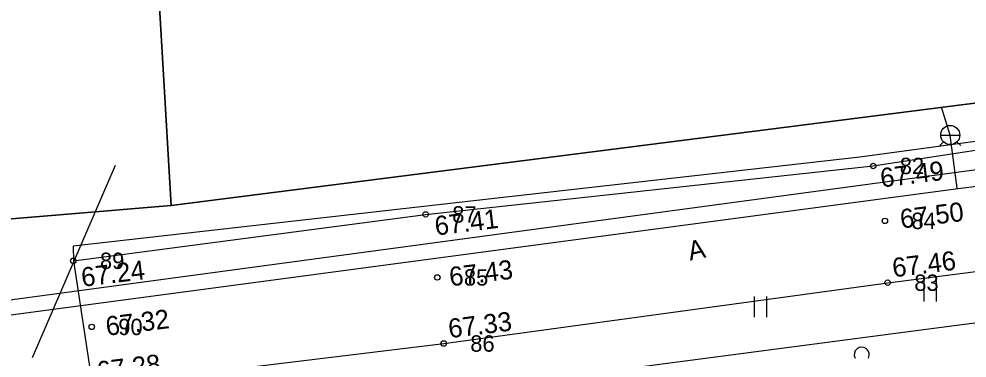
# Model space of a CAD drawing. Extents: x 641700 to 642092, y 6457041 to 6457228.
# Drawn here: x 641912.64 to 641947.41, y 6457157.08 to 6457169.51 of the extents above; entities that cross this region are included whole.
import ezdxf

# ---------------------------------------------------------------- set-up
doc = ezdxf.new("R2010")
doc.units = 0
for name, color, linetype in [('HALJASTUS', 7, 'Continuous'), ('KORGUS-EH2000', 7, 'Continuous'), ('KTRASS', 7, 'Continuous'), ('MOOTNR', 7, 'Continuous'), ('MOOTPIIR', 7, 'Continuous'), ('MPKAABEL', 7, 'Continuous'), ('PIIR', 7, 'Continuous'), ('PUU', 7, 'Continuous'), ('SITRASS', 7, 'Continuous'), ('TEE', 7, 'Continuous'), ('VKAEV', 7, 'Continuous'), ('VTRASS', 7, 'Continuous')]:
    doc.layers.add(name, color=color, linetype=linetype)

msp = doc.modelspace()

# ---------------------------------------------------------------- linework, layer by layer
at = {"layer": 'HALJASTUS'}
for p, q in [((641945.816, 6457159.914), (641945.816, 6457159.153)), ((641946.271, 6457159.914), (641946.271, 6457159.153)), ((641939.603, 6457159.346), (641939.603, 6457158.585)), ((641940.058, 6457159.346), (641940.058, 6457158.585))]:
    msp.add_line(p, q, dxfattribs=at)
at = {"layer": 'KORGUS-EH2000'}
for centre in [(641943.965, 6457164.126), (641927.553, 6457162.35), (641944.393, 6457162.113), (641914.634, 6457160.648), (641927.981, 6457160.04), (641944.497, 6457159.846), (641915.307, 6457158.226), (641928.214, 6457157.617)]:
    msp.add_circle(centre, 0.1, dxfattribs=at)
at = {"layer": 'KTRASS'}
msp.add_line((641911.936, 6457159.169), (641957.399, 6457165.296), dxfattribs=at)
at = {"layer": 'MOOTPIIR'}
msp.add_lwpolyline([(641983.648, 6457109.996), (641976.569, 6457159.608), (641978.236, 6457160.469), (641977.46, 6457164.074), (641977.563, 6457166.306), (641976.876, 6457168.548), (641976.271, 6457168.897), (641943.475, 6457164.447), (641914.622, 6457161.191), (641914.634, 6457160.648), (641915.331, 6457156.058), (641915.909, 6457145.613), (641919.181, 6457142.944), (641914.802, 6457138.691), (641917.975, 6457136.568), (641924.322, 6457132.551), (641930.295, 6457128.399)], dxfattribs=at)
at = {"layer": 'MPKAABEL'}
msp.add_lwpolyline([(641914.825, 6457153.953), (641924.63, 6457155.14), (641934.19, 6457156.6), (641945.91, 6457158.14), (641959.41, 6457159.9), (641971.8, 6457161.69), (641976.19, 6457162.4), (641976.288, 6457160.968)], dxfattribs=at)
at = {"layer": 'PIIR'}
for points in [[(641918.22, 6457162.67), (641916.39, 6457193.92), (641938.97, 6457228.1), (641959.49, 6457225.88), (641955.08, 6457167.37)], [(641918.22, 6457162.67), (641898.02, 6457160.99), (641877.95, 6457197.21), (641900.12, 6457195.13), (641916.39, 6457193.92)], [(641898.02, 6457160.99), (641918.22, 6457162.67), (641955.08, 6457167.37), (641995.88, 6457172.58), (642034.99, 6457175.34), (642062.73, 6457171.73), (642084.59, 6457168.84), (642092.44, 6457172.27), (642080.22, 6457154.84), (642079.72, 6457158.56), (642023.75, 6457167.16), (641975.94, 6457160.39), (641923.72, 6457153.02), (641918.76, 6457152.32), (641908.1, 6457150.81)]]:
    msp.add_lwpolyline(points, close=True, dxfattribs=at)
at = {"layer": 'PUU'}
msp.add_arc((641943.547, 6457157.211), 0.277, 332.5799, 207.4201, dxfattribs=at)
at = {"layer": 'SITRASS'}
msp.add_line((641916.166, 6457164.141), (641913.124, 6457157.086), dxfattribs=at)
at = {"layer": 'TEE'}
for points in [[(641914.634, 6457160.648), (641927.553, 6457162.35), (641943.965, 6457164.126), (641959.2, 6457166.46), (641976.876, 6457168.548)], [(641915.331, 6457156.058), (641928.214, 6457157.617), (641944.497, 6457159.846), (641959.582, 6457161.788), (641977.46, 6457164.074)]]:
    msp.add_lwpolyline(points, dxfattribs=at)
at = {"layer": 'VKAEV'}
for p, q in [((641946.543, 6457165.013), (641946.403, 6457164.873)), ((641946.44, 6457165.26), (641947.14, 6457165.26)), ((641947.037, 6457165.013), (641947.177, 6457164.873))]:
    msp.add_line(p, q, dxfattribs=at)
msp.add_circle((641946.79, 6457165.26), 0.35, dxfattribs=at)
at = {"layer": 'VTRASS'}
for points in [[(641911.876, 6457158.606), (641946.98, 6457163.29), (641977.68, 6457167.165)], [(641947.04, 6457163.315), (641946.79, 6457165.26), (641946.472, 6457166.281)]]:
    msp.add_lwpolyline(points, dxfattribs=at)

# ---------------------------------------------------------------- texts
at = {"layer": 'KORGUS-EH2000'}
for s, p in [('67.49', (641944.266, 6457163.335)), ('67.50', (641944.993, 6457161.83)), ('67.41', (641927.928, 6457161.574)), ('67.46', (641944.708, 6457160.041)), ('67.24', (641914.965, 6457159.693)), ('67.43', (641928.461, 6457159.712)), ('67.32', (641915.862, 6457157.898)), ('67.33', (641928.425, 6457157.812)), ('67.28', (641915.542, 6457156.253))]:
    msp.add_text(s, height=0.7, rotation=7.0013, dxfattribs=at).set_placement(p)
at = {"layer": 'MOOTNR'}
for s, p in [('82', (641944.94, 6457163.826)), ('87', (641928.528, 6457162.05)), ('84', (641945.368, 6457161.813)), ('89', (641915.609, 6457160.348)), ('85', (641928.956, 6457159.74)), ('83', (641945.472, 6457159.546)), ('90', (641916.282, 6457157.926)), ('86', (641929.189, 6457157.317))]:
    msp.add_text(s, height=0.6, dxfattribs=at).set_placement(p)
at = {"layer": 'TEE'}
msp.add_text('A', height=0.7, rotation=11.6778, dxfattribs=at).set_placement((641937.247, 6457160.653))

doc.saveas('drawing.dxf')
